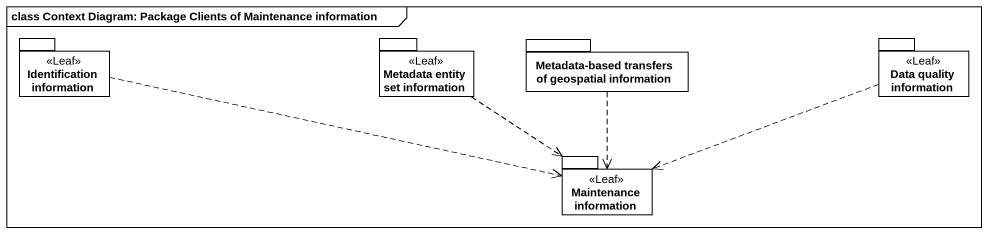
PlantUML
@startuml
mainframe class Context Diagram: Package Clients of Maintenance information
package "Identification information" as Identification_information <<Leaf>> {
}
package "Metadata entity set information" as Metadata_entity_set <<Leaf>> {
}
package "Metadata-based transfers of geospatial information" as Metadata_based_transfers_of {
}
package "Data quality information" as Data_quality_information <<Leaf>> {
}
package "Maintenance information" as Maintenance_information <<Leaf>> {
}
Identification_information .right.> Maintenance_information
Metadata_entity_set ..> Maintenance_information
Metadata_based_transfers_of ..> Maintenance_information
Data_quality_information .left.> Maintenance_information
@enduml
